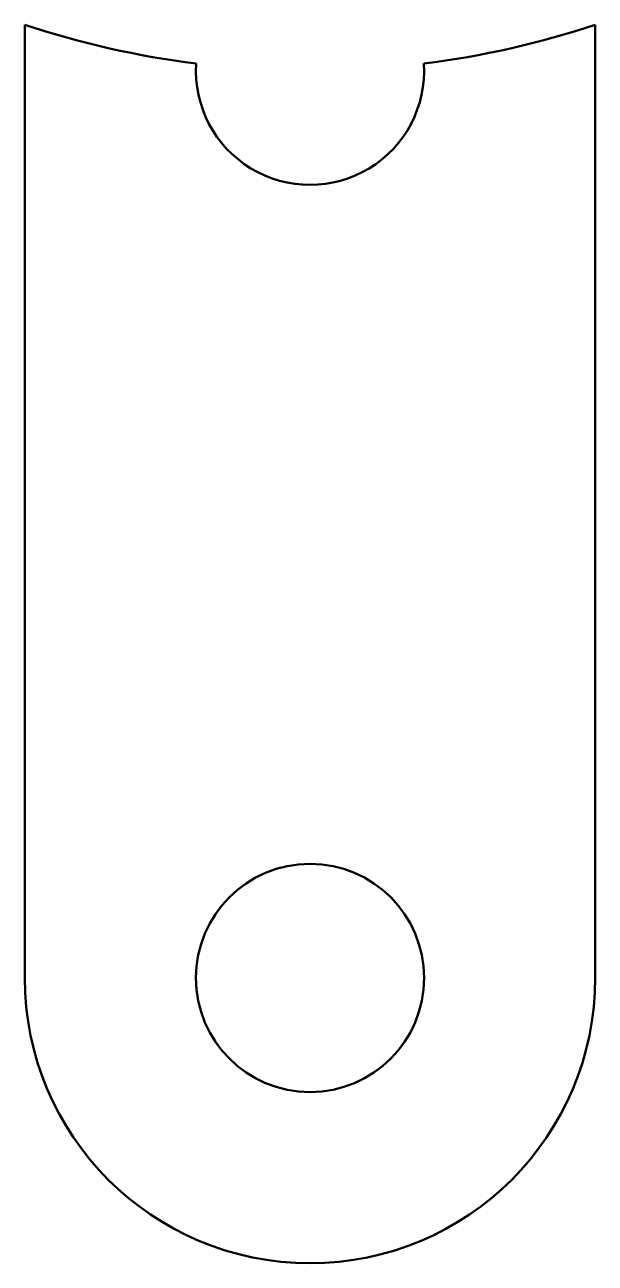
# Model space of a CAD drawing. Header units: millimetres. Extents: x 2 to 52, y 310 to 419.
import ezdxf

# ---------------------------------------------------------------- set-up
doc = ezdxf.new("R2010")
doc.units = ezdxf.units.MM
doc.layers.add('Visible (ISO)', color=7, linetype='Continuous', lineweight=50)

msp = doc.modelspace()

# ---------------------------------------------------------------- linework, layer by layer
at = {"layer": 'Visible (ISO)'}
for p, q in [((1.98, 335.03), (1.98, 418.56)), ((51.98, 418.56), (51.98, 335.03))]:
    msp.add_line(p, q, dxfattribs=at)
msp.add_circle((26.98, 335.03), 10, dxfattribs=at)
for centre, radius, start, end in [((26.98, 494.03), 79.5, 251.6715, 262.7882), ((26.98, 494.03), 79.5, 277.2118, 288.3285), ((26.98, 414.53), 10, 176.3941, 3.6059), ((26.98, 335.03), 25, 180, 0)]:
    msp.add_arc(centre, radius, start, end, dxfattribs=at)

doc.saveas('drawing.dxf')
